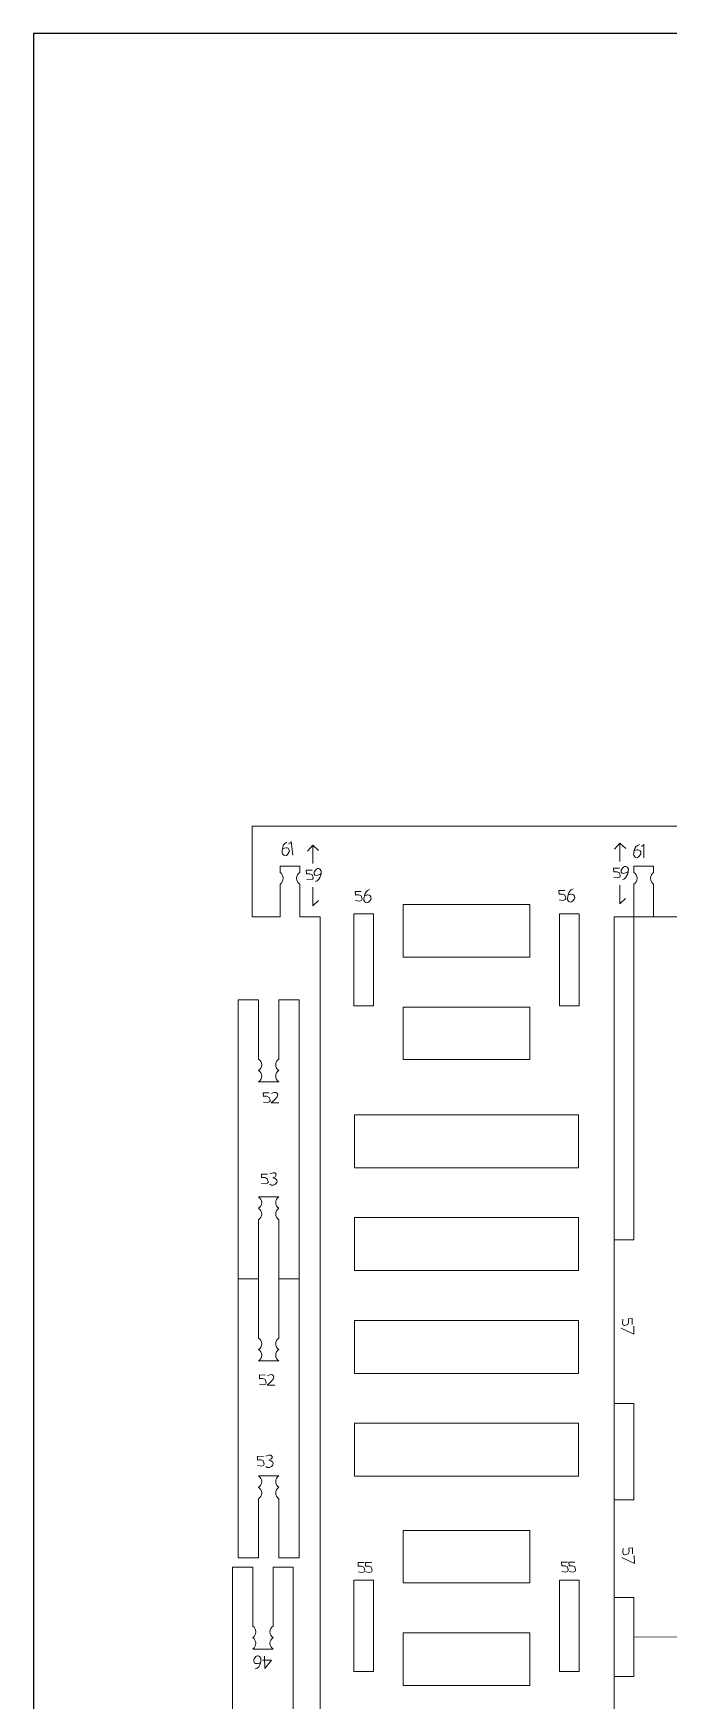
# Model space of a CAD drawing. Header units: centimetres. Extents: x -25 to 25, y -32.5 to 32.5.
# Drawn here: x -25 to -15.32, y 7.08 to 32.5 of the extents above; entities that cross this region are included whole.
import ezdxf

# ---------------------------------------------------------------- set-up
doc = ezdxf.new("R2010")
doc.units = ezdxf.units.CM
doc.header["$MEASUREMENT"] = 0
doc.layers.add('Capa 1', color=7, linetype='Continuous')

msp = doc.modelspace()

# ---------------------------------------------------------------- linework, layer by layer
at = {"layer": 'Capa 1', "color": 254}
msp.add_lwpolyline([(-25, -32.5), (25, -32.5), (25, 32.5), (-25, 32.5), (-25, -32.5)], close=True, dxfattribs=at)
at = {"layer": 'Capa 1', "color": 250, "lineweight": 20}
for points, knots in [([(-15.11713, 19.03172), (-15.11713, 19.03172), (-15.11713, 20.4151), (-15.11713, 20.4151), (-15.11713, 20.4151), (-15.11713, 20.4151), (-21.66557, 20.4151), (-21.66557, 20.4151), (-21.66557, 20.4151), (-21.66557, 20.4151), (-21.66557, 19.03172), (-21.66557, 19.03172), (-21.66557, 19.03172), (-21.66557, 19.03172), (-21.24226, 19.03172), (-21.24226, 19.03172), (-21.24226, 19.03172), (-21.24226, 19.03172), (-21.24215, 19.52854), (-21.24215, 19.52854)], [0, 0, 0, 0, 0.16666667, 0.16666667, 0.16666667, 0.16666667, 0.33333333, 0.33333333, 0.33333333, 0.33333333, 0.5, 0.5, 0.5, 0.5, 0.66666667, 0.66666667, 0.66666667, 0.66666667, 1, 1, 1, 1]), ([(-21.24215, 19.70831), (-21.24215, 19.70831), (-21.24226, 19.80266), (-21.24226, 19.80266), (-21.24226, 19.80266), (-21.24226, 19.80266), (-20.94207, 19.80266), (-20.94207, 19.80266), (-20.94207, 19.80266), (-20.94207, 19.80266), (-20.94207, 19.70829), (-20.94207, 19.70829)], [0, 0, 0, 0, 0.25, 0.25, 0.25, 0.25, 0.5, 0.5, 0.5, 0.5, 1, 1, 1, 1]), ([(-21.24215, 19.52854), (-21.21357, 19.54753), (-21.19463, 19.58068), (-21.19463, 19.61842), (-21.19463, 19.61842), (-21.19463, 19.65615), (-21.21357, 19.68932), (-21.24215, 19.70829)], [0, 0, 0, 0, 0.33333333, 0.33333333, 0.33333333, 0.33333333, 1, 1, 1, 1]), ([(-20.94207, 19.52854), (-20.97065, 19.54753), (-20.98959, 19.58068), (-20.98959, 19.61842), (-20.98959, 19.61842), (-20.98959, 19.65615), (-20.97065, 19.68932), (-20.94207, 19.70829)], [0, 0, 0, 0, 0.33333333, 0.33333333, 0.33333333, 0.33333333, 1, 1, 1, 1]), ([(-15.85137, 19.70831), (-15.85137, 19.70831), (-15.85148, 19.80266), (-15.85148, 19.80266), (-15.85148, 19.80266), (-15.85148, 19.80266), (-15.55129, 19.80266), (-15.55129, 19.80266), (-15.55129, 19.80266), (-15.55129, 19.80266), (-15.55129, 19.70829), (-15.55129, 19.70829)], [0, 0, 0, 0, 0.25, 0.25, 0.25, 0.25, 0.5, 0.5, 0.5, 0.5, 1, 1, 1, 1]), ([(-15.85137, 19.52854), (-15.82279, 19.54753), (-15.80385, 19.58068), (-15.80385, 19.61842), (-15.80385, 19.61842), (-15.80385, 19.65615), (-15.82279, 19.68932), (-15.85137, 19.70829)], [0, 0, 0, 0, 0.33333333, 0.33333333, 0.33333333, 0.33333333, 1, 1, 1, 1]), ([(-15.55129, 19.52854), (-15.57987, 19.54753), (-15.59881, 19.58068), (-15.59881, 19.61842), (-15.59881, 19.61842), (-15.59881, 19.65615), (-15.57987, 19.68932), (-15.55129, 19.70829)], [0, 0, 0, 0, 0.33333333, 0.33333333, 0.33333333, 0.33333333, 1, 1, 1, 1]), ([(-20.94207, 19.52854), (-20.94207, 19.52854), (-20.94208, 19.03172), (-20.94208, 19.03172), (-20.94208, 19.03172), (-20.94208, 19.03172), (-20.63117, 19.03172), (-20.63117, 19.03172), (-20.63117, 19.03172), (-20.63117, 19.03172), (-20.63117, -3.84796), (-20.63117, -3.84796), (-20.63117, -3.84796), (-20.63117, -3.84796), (-20.05663, -3.84796), (-20.05663, -3.84796), (-20.05663, -3.84796), (-20.05663, -3.84796), (-20.05663, -4.35648), (-20.05663, -4.35648), (-20.05663, -4.35648), (-20.05663, -4.35648), (-20.99681, -4.35648), (-20.99681, -4.35648), (-20.99681, -4.35648), (-20.99681, -4.35648), (-20.99681, -5.12744), (-20.99681, -5.12744), (-20.99681, -5.12744), (-20.99681, -5.12744), (-20.61803, -5.12744), (-20.61803, -5.12744), (-20.61803, -5.12744), (-20.61803, -5.12744), (-20.61803, -4.73126), (-20.61803, -4.73126), (-20.61803, -4.73126), (-20.61803, -4.73126), (-20.31785, -4.73126), (-20.31785, -4.73126), (-20.31785, -4.73126), (-20.31785, -4.73126), (-20.31785, -5.12744), (-20.31785, -5.12744), (-20.31785, -5.12744), (-20.31785, -5.12744), (-18.85728, -5.12744), (-18.85728, -5.12744), (-18.85728, -5.12744), (-18.85728, -5.12744), (-18.85728, -5.53904), (-18.85728, -5.53904), (-18.85728, -5.53904), (-18.85728, -5.53904), (-18.55728, -5.53904), (-18.55728, -5.53904), (-18.55728, -5.53904), (-18.55728, -5.53904), (-18.55728, -5.12904), (-18.55728, -5.12904), (-18.55728, -5.12904), (-18.55728, -5.12904), (-18.25728, -5.12904), (-18.25728, -5.12904), (-18.25728, -5.12904), (-18.25728, -5.12904), (-18.25728, -5.53904), (-18.25728, -5.53904), (-18.25728, -5.53904), (-18.25728, -5.53904), (-17.95728, -5.53904), (-17.95728, -5.53904), (-17.95728, -5.53904), (-17.95728, -5.53904), (-17.95728, -5.12744), (-17.95728, -5.12744), (-17.95728, -5.12744), (-17.95728, -5.12744), (-16.49671, -5.12744), (-16.49671, -5.12744), (-16.49671, -5.12744), (-16.49671, -5.12744), (-16.49671, -4.73126), (-16.49671, -4.73126), (-16.49671, -4.73126), (-16.49671, -4.73126), (-16.19653, -4.73126), (-16.19653, -4.73126), (-16.19653, -4.73126), (-16.19653, -4.73126), (-16.19653, -5.12744), (-16.19653, -5.12744), (-16.19653, -5.12744), (-16.19653, -5.12744), (-15.81774, -5.12744), (-15.81774, -5.12744), (-15.81774, -5.12744), (-15.81774, -5.12744), (-15.81774, -4.35648), (-15.81774, -4.35648), (-15.81774, -4.35648), (-15.81774, -4.35648), (-16.74768, -4.35648), (-16.74768, -4.35648), (-16.74768, -4.35648), (-16.74768, -4.35648), (-16.74768, -3.84796), (-16.74768, -3.84796), (-16.74768, -3.84796), (-16.74768, -3.84796), (-16.15153, -3.84796), (-16.15153, -3.84796), (-16.15153, -3.84796), (-16.15153, -3.84796), (-16.15153, 19.03172), (-16.15153, 19.03172), (-16.15153, 19.03172), (-16.15153, 19.03172), (-15.85151, 19.03172), (-15.85151, 19.03172), (-15.85151, 19.03172), (-15.85151, 19.03172), (-15.85137, 19.52854), (-15.85137, 19.52854)], [0, 0, 0, 0, 0.03125, 0.03125, 0.03125, 0.03125, 0.0625, 0.0625, 0.0625, 0.0625, 0.09375, 0.09375, 0.09375, 0.09375, 0.125, 0.125, 0.125, 0.125, 0.15625, 0.15625, 0.15625, 0.15625, 0.1875, 0.1875, 0.1875, 0.1875, 0.21875, 0.21875, 0.21875, 0.21875, 0.25, 0.25, 0.25, 0.25, 0.28125, 0.28125, 0.28125, 0.28125, 0.3125, 0.3125, 0.3125, 0.3125, 0.34375, 0.34375, 0.34375, 0.34375, 0.375, 0.375, 0.375, 0.375, 0.40625, 0.40625, 0.40625, 0.40625, 0.4375, 0.4375, 0.4375, 0.4375, 0.46875, 0.46875, 0.46875, 0.46875, 0.5, 0.5, 0.5, 0.5, 0.53125, 0.53125, 0.53125, 0.53125, 0.5625, 0.5625, 0.5625, 0.5625, 0.59375, 0.59375, 0.59375, 0.59375, 0.625, 0.625, 0.625, 0.625, 0.65625, 0.65625, 0.65625, 0.65625, 0.6875, 0.6875, 0.6875, 0.6875, 0.71875, 0.71875, 0.71875, 0.71875, 0.75, 0.75, 0.75, 0.75, 0.78125, 0.78125, 0.78125, 0.78125, 0.8125, 0.8125, 0.8125, 0.8125, 0.84375, 0.84375, 0.84375, 0.84375, 0.875, 0.875, 0.875, 0.875, 0.90625, 0.90625, 0.90625, 0.90625, 0.9375, 0.9375, 0.9375, 0.9375, 1, 1, 1, 1]), ([(-19.81675, 19.07457), (-19.81675, 19.07457), (-20.11698, 19.07457), (-20.11698, 19.07457), (-20.11698, 19.07457), (-20.11698, 19.07457), (-20.11698, 17.67224), (-20.11698, 17.67224), (-20.11698, 17.67224), (-20.11698, 17.67224), (-19.81675, 17.67224), (-19.81675, 17.67224), (-19.81675, 17.67224), (-19.81675, 17.67224), (-19.81675, 19.07457), (-19.81675, 19.07457)], [0, 0, 0, 0, 0.2, 0.2, 0.2, 0.2, 0.4, 0.4, 0.4, 0.4, 0.6, 0.6, 0.6, 0.6, 1, 1, 1, 1]), ([(-17.43897, 19.2198), (-17.43897, 19.2198), (-19.36533, 19.2198), (-19.36533, 19.2198), (-19.36533, 19.2198), (-19.36533, 19.2198), (-19.36533, 18.41828), (-19.36533, 18.41828), (-19.36533, 18.41828), (-19.36533, 18.41828), (-17.43897, 18.41828), (-17.43897, 18.41828), (-17.43897, 18.41828), (-17.43897, 18.41828), (-17.43897, 19.2198), (-17.43897, 19.2198)], [0, 0, 0, 0, 0.2, 0.2, 0.2, 0.2, 0.4, 0.4, 0.4, 0.4, 0.6, 0.6, 0.6, 0.6, 1, 1, 1, 1]), ([(-16.68734, 19.07457), (-16.68734, 19.07457), (-16.98756, 19.07457), (-16.98756, 19.07457), (-16.98756, 19.07457), (-16.98756, 19.07457), (-16.98756, 17.67224), (-16.98756, 17.67224), (-16.98756, 17.67224), (-16.98756, 17.67224), (-16.68734, 17.67224), (-16.68734, 17.67224), (-16.68734, 17.67224), (-16.68734, 17.67224), (-16.68734, 19.07457), (-16.68734, 19.07457)], [0, 0, 0, 0, 0.2, 0.2, 0.2, 0.2, 0.4, 0.4, 0.4, 0.4, 0.6, 0.6, 0.6, 0.6, 1, 1, 1, 1]), ([(-16.1512, 11.60975), (-16.1512, 11.60975), (-15.85101, 11.60975), (-15.85101, 11.60975), (-15.85101, 11.60975), (-15.85101, 11.60975), (-15.85101, 10.14546), (-15.85101, 10.14546), (-15.85101, 10.14546), (-15.85101, 10.14546), (-16.15153, 10.14546), (-16.15153, 10.14546), (-16.15153, 10.14546), (-16.15153, 10.14546), (-16.15153, 8.65497), (-16.15153, 8.65497), (-16.15153, 8.65497), (-16.15153, 8.65497), (-15.85101, 8.65497), (-15.85101, 8.65497), (-15.85101, 8.65497), (-15.85101, 8.65497), (-15.85101, 7.44931), (-15.85101, 7.44931), (-15.85101, 7.44931), (-15.85101, 7.44931), (-16.15153, 7.44931), (-16.15153, 7.44931), (-16.15153, 7.44931), (-16.15153, 7.44931), (-16.15153, 5.95882), (-16.15153, 5.95882), (-16.15153, 5.95882), (-16.15153, 5.95882), (-15.85101, 5.95882), (-15.85101, 5.95882), (-15.85101, 5.95882), (-15.85101, 5.95882), (-15.85102, 4.49008), (-15.85102, 4.49008), (-15.85102, 4.49008), (-15.85102, 4.49008), (-16.15165, 4.49008), (-16.15165, 4.49008), (-16.15165, 4.49008), (-16.15165, 4.49008), (-16.15165, 1.99487), (-16.15165, 1.99487), (-16.15165, 1.99487), (-16.15165, 1.99487), (-15.85146, 1.99487), (-15.85146, 1.99487), (-15.85146, 1.99487), (-15.85146, 1.99487), (-15.85101, -2.93642), (-15.85101, -2.93642), (-15.85101, -2.93642), (-15.85101, -2.93642), (-11.37155, -2.93642), (-11.37155, -2.93642), (-11.37155, -2.93642), (-11.37155, -2.93642), (-11.37155, 1.99042), (-11.37155, 1.99042), (-11.37155, 1.99042), (-11.37155, 1.99042), (-11.07136, 1.99042), (-11.07136, 1.99042), (-11.07136, 1.99042), (-11.07136, 1.99042), (-11.07092, 4.48563), (-11.07092, 4.48563), (-11.07092, 4.48563), (-11.07092, 4.48563), (-11.37155, 4.48563), (-11.37155, 4.48563), (-11.37155, 4.48563), (-11.37155, 4.48563), (-11.37145, 5.95437), (-11.37145, 5.95437), (-11.37145, 5.95437), (-11.37145, 5.95437), (-11.07093, 5.95437), (-11.07093, 5.95437), (-11.07093, 5.95437), (-11.07093, 5.95437), (-11.07094, 7.44486), (-11.07094, 7.44486), (-11.07094, 7.44486), (-11.07094, 7.44486), (-11.37145, 7.44486), (-11.37145, 7.44486), (-11.37145, 7.44486), (-11.37145, 7.44486), (-11.37144, 8.65052), (-11.37144, 8.65052), (-11.37144, 8.65052), (-11.37144, 8.65052), (-11.07092, 8.65052), (-11.07092, 8.65052), (-11.07092, 8.65052), (-11.07092, 8.65052), (-11.07092, 10.14101), (-11.07092, 10.14101), (-11.07092, 10.14101), (-11.07092, 10.14101), (-11.37144, 10.14101), (-11.37144, 10.14101), (-11.37144, 10.14101), (-11.37144, 10.14101), (-11.37155, 11.60975), (-11.37155, 11.60975), (-11.37155, 11.60975), (-11.37155, 11.60975), (-11.07136, 11.60975), (-11.07136, 11.60975), (-11.07136, 11.60975), (-11.07136, 11.60975), (-11.07136, 14.10496), (-11.07136, 14.10496), (-11.07136, 14.10496), (-11.07136, 14.10496), (-11.37155, 14.10496), (-11.37155, 14.10496), (-11.37155, 14.10496), (-11.37155, 14.10496), (-11.37155, 19.03173), (-11.37155, 19.03173), (-11.37155, 19.03173), (-11.37155, 19.03173), (-15.85101, 19.03173), (-15.85101, 19.03173), (-15.85101, 19.03173), (-15.85101, 19.03173), (-15.85101, 14.10496), (-15.85101, 14.10496), (-15.85101, 14.10496), (-15.85101, 14.10496), (-16.1512, 14.10496), (-16.1512, 14.10496)], [0, 0, 0, 0, 0.02777778, 0.02777778, 0.02777778, 0.02777778, 0.05555556, 0.05555556, 0.05555556, 0.05555556, 0.08333333, 0.08333333, 0.08333333, 0.08333333, 0.11111111, 0.11111111, 0.11111111, 0.11111111, 0.13888889, 0.13888889, 0.13888889, 0.13888889, 0.16666667, 0.16666667, 0.16666667, 0.16666667, 0.19444444, 0.19444444, 0.19444444, 0.19444444, 0.22222222, 0.22222222, 0.22222222, 0.22222222, 0.25, 0.25, 0.25, 0.25, 0.27777778, 0.27777778, 0.27777778, 0.27777778, 0.30555556, 0.30555556, 0.30555556, 0.30555556, 0.33333333, 0.33333333, 0.33333333, 0.33333333, 0.36111111, 0.36111111, 0.36111111, 0.36111111, 0.38888889, 0.38888889, 0.38888889, 0.38888889, 0.41666667, 0.41666667, 0.41666667, 0.41666667, 0.44444444, 0.44444444, 0.44444444, 0.44444444, 0.47222222, 0.47222222, 0.47222222, 0.47222222, 0.5, 0.5, 0.5, 0.5, 0.52777778, 0.52777778, 0.52777778, 0.52777778, 0.55555556, 0.55555556, 0.55555556, 0.55555556, 0.58333333, 0.58333333, 0.58333333, 0.58333333, 0.61111111, 0.61111111, 0.61111111, 0.61111111, 0.63888889, 0.63888889, 0.63888889, 0.63888889, 0.66666667, 0.66666667, 0.66666667, 0.66666667, 0.69444444, 0.69444444, 0.69444444, 0.69444444, 0.72222222, 0.72222222, 0.72222222, 0.72222222, 0.75, 0.75, 0.75, 0.75, 0.77777778, 0.77777778, 0.77777778, 0.77777778, 0.80555556, 0.80555556, 0.80555556, 0.80555556, 0.83333333, 0.83333333, 0.83333333, 0.83333333, 0.86111111, 0.86111111, 0.86111111, 0.86111111, 0.88888889, 0.88888889, 0.88888889, 0.88888889, 0.91666667, 0.91666667, 0.91666667, 0.91666667, 0.94444444, 0.94444444, 0.94444444, 0.94444444, 1, 1, 1, 1]), ([(-21.87817, 13.51089), (-21.87817, 13.51089), (-21.87817, 17.76431), (-21.87817, 17.76431), (-21.87817, 17.76431), (-21.87817, 17.76431), (-21.56923, 17.76431), (-21.56923, 17.76431)], [0, 0, 0, 0, 0.33333333, 0.33333333, 0.33333333, 0.33333333, 1, 1, 1, 1]), ([(-21.26022, 17.76431), (-21.26022, 17.76431), (-20.95117, 17.76431), (-20.95117, 17.76431), (-20.95117, 17.76431), (-20.95117, 17.76431), (-20.95117, 13.51089), (-20.95117, 13.51089)], [0, 0, 0, 0, 0.33333333, 0.33333333, 0.33333333, 0.33333333, 1, 1, 1, 1]), ([(-19.36533, 16.85357), (-19.36533, 16.85357), (-17.43897, 16.85357), (-17.43897, 16.85357), (-17.43897, 16.85357), (-17.43897, 16.85357), (-17.43897, 17.65509), (-17.43897, 17.65509), (-17.43897, 17.65509), (-17.43897, 17.65509), (-19.36533, 17.65509), (-19.36533, 17.65509), (-19.36533, 17.65509), (-19.36533, 17.65509), (-19.36533, 16.85357), (-19.36533, 16.85357)], [0, 0, 0, 0, 0.2, 0.2, 0.2, 0.2, 0.4, 0.4, 0.4, 0.4, 0.6, 0.6, 0.6, 0.6, 1, 1, 1, 1]), ([(-21.56923, 16.86154), (-21.5407, 16.84323), (-21.52179, 16.81122), (-21.52179, 16.7748), (-21.52179, 16.7748), (-21.52179, 16.73838), (-21.5407, 16.70636), (-21.56923, 16.68805)], [0, 0, 0, 0, 0.33333333, 0.33333333, 0.33333333, 0.33333333, 1, 1, 1, 1]), ([(-21.26022, 16.86138), (-21.28875, 16.84307), (-21.30766, 16.81105), (-21.30766, 16.77463), (-21.30766, 16.77463), (-21.30766, 16.73821), (-21.28875, 16.7062), (-21.26022, 16.68789)], [0, 0, 0, 0, 0.33333333, 0.33333333, 0.33333333, 0.33333333, 1, 1, 1, 1]), ([(-21.56923, 16.68805), (-21.5407, 16.66974), (-21.52179, 16.63772), (-21.52179, 16.6013), (-21.52179, 16.6013), (-21.52179, 16.56488), (-21.5407, 16.53287), (-21.56923, 16.51456)], [0, 0, 0, 0, 0.33333333, 0.33333333, 0.33333333, 0.33333333, 1, 1, 1, 1]), ([(-21.26022, 16.68789), (-21.28875, 16.66957), (-21.30766, 16.63756), (-21.30766, 16.60114), (-21.30766, 16.60114), (-21.30766, 16.56472), (-21.28875, 16.53271), (-21.26022, 16.51439)], [0, 0, 0, 0, 0.33333333, 0.33333333, 0.33333333, 0.33333333, 1, 1, 1, 1]), ([(-16.69461, 15.20702), (-16.69461, 15.20702), (-16.69461, 16.01458), (-16.69461, 16.01458), (-16.69461, 16.01458), (-16.69461, 16.01458), (-20.10969, 16.01458), (-20.10969, 16.01458), (-20.10969, 16.01458), (-20.10969, 16.01458), (-20.10969, 15.20702), (-20.10969, 15.20702), (-20.10969, 15.20702), (-20.10969, 15.20702), (-16.69461, 15.20702), (-16.69461, 15.20702)], [0, 0, 0, 0, 0.2, 0.2, 0.2, 0.2, 0.4, 0.4, 0.4, 0.4, 0.6, 0.6, 0.6, 0.6, 1, 1, 1, 1]), ([(-21.56923, 14.58715), (-21.5407, 14.60546), (-21.52179, 14.63748), (-21.52179, 14.6739), (-21.52179, 14.6739), (-21.52179, 14.71032), (-21.5407, 14.74233), (-21.56923, 14.76064)], [0, 0, 0, 0, 0.33333333, 0.33333333, 0.33333333, 0.33333333, 1, 1, 1, 1]), ([(-21.26022, 14.58731), (-21.28875, 14.60563), (-21.30766, 14.63764), (-21.30766, 14.67406), (-21.30766, 14.67406), (-21.30766, 14.71048), (-21.28875, 14.74249), (-21.26022, 14.76081)], [0, 0, 0, 0, 0.33333333, 0.33333333, 0.33333333, 0.33333333, 1, 1, 1, 1]), ([(-21.56923, 14.41366), (-21.5407, 14.43197), (-21.52179, 14.46398), (-21.52179, 14.5004), (-21.52179, 14.5004), (-21.52179, 14.53682), (-21.5407, 14.56884), (-21.56923, 14.58715)], [0, 0, 0, 0, 0.33333333, 0.33333333, 0.33333333, 0.33333333, 1, 1, 1, 1]), ([(-21.26022, 14.41382), (-21.28875, 14.43213), (-21.30766, 14.46415), (-21.30766, 14.50057), (-21.30766, 14.50057), (-21.30766, 14.53699), (-21.28875, 14.569), (-21.26022, 14.58731)], [0, 0, 0, 0, 0.33333333, 0.33333333, 0.33333333, 0.33333333, 1, 1, 1, 1]), ([(-16.69461, 13.63868), (-16.69461, 13.63868), (-16.69461, 14.44621), (-16.69461, 14.44621), (-16.69461, 14.44621), (-16.69461, 14.44621), (-20.10969, 14.44621), (-20.10969, 14.44621), (-20.10969, 14.44621), (-20.10969, 14.44621), (-20.10969, 13.63868), (-20.10969, 13.63868), (-20.10969, 13.63868), (-20.10969, 13.63868), (-16.69461, 13.63868), (-16.69461, 13.63868)], [0, 0, 0, 0, 0.2, 0.2, 0.2, 0.2, 0.4, 0.4, 0.4, 0.4, 0.6, 0.6, 0.6, 0.6, 1, 1, 1, 1]), ([(-21.56923, 9.25748), (-21.56923, 9.25748), (-21.87817, 9.25748), (-21.87817, 9.25748), (-21.87817, 9.25748), (-21.87817, 9.25748), (-21.87817, 13.51089), (-21.87817, 13.51089), (-21.87817, 13.51089), (-21.87817, 13.51089), (-21.56923, 13.51089), (-21.56923, 13.51089)], [0, 0, 0, 0, 0.25, 0.25, 0.25, 0.25, 0.5, 0.5, 0.5, 0.5, 1, 1, 1, 1]), ([(-21.26022, 13.51089), (-21.26022, 13.51089), (-20.95117, 13.51089), (-20.95117, 13.51089), (-20.95117, 13.51089), (-20.95117, 13.51089), (-20.95117, 9.25748), (-20.95117, 9.25748), (-20.95117, 9.25748), (-20.95117, 9.25748), (-21.26022, 9.25748), (-21.26022, 9.25748)], [0, 0, 0, 0, 0.25, 0.25, 0.25, 0.25, 0.5, 0.5, 0.5, 0.5, 1, 1, 1, 1]), ([(-16.69461, 12.0703), (-16.69461, 12.0703), (-16.69461, 12.87786), (-16.69461, 12.87786), (-16.69461, 12.87786), (-16.69461, 12.87786), (-20.10969, 12.87786), (-20.10969, 12.87786), (-20.10969, 12.87786), (-20.10969, 12.87786), (-20.10969, 12.0703), (-20.10969, 12.0703), (-20.10969, 12.0703), (-20.10969, 12.0703), (-16.69461, 12.0703), (-16.69461, 12.0703)], [0, 0, 0, 0, 0.2, 0.2, 0.2, 0.2, 0.4, 0.4, 0.4, 0.4, 0.6, 0.6, 0.6, 0.6, 1, 1, 1, 1]), ([(-21.56923, 12.60813), (-21.5407, 12.58981), (-21.52179, 12.5578), (-21.52179, 12.52138), (-21.52179, 12.52138), (-21.52179, 12.48496), (-21.5407, 12.45295), (-21.56923, 12.43464)], [0, 0, 0, 0, 0.33333333, 0.33333333, 0.33333333, 0.33333333, 1, 1, 1, 1]), ([(-21.26022, 12.60796), (-21.28875, 12.58965), (-21.30766, 12.55764), (-21.30766, 12.52122), (-21.30766, 12.52122), (-21.30766, 12.4848), (-21.28875, 12.45278), (-21.26022, 12.43447)], [0, 0, 0, 0, 0.33333333, 0.33333333, 0.33333333, 0.33333333, 1, 1, 1, 1]), ([(-21.56923, 12.43464), (-21.5407, 12.41632), (-21.52179, 12.38431), (-21.52179, 12.34789), (-21.52179, 12.34789), (-21.52179, 12.31147), (-21.5407, 12.27946), (-21.56923, 12.26114)], [0, 0, 0, 0, 0.33333333, 0.33333333, 0.33333333, 0.33333333, 1, 1, 1, 1]), ([(-21.26022, 12.43447), (-21.28875, 12.41616), (-21.30766, 12.38414), (-21.30766, 12.34772), (-21.30766, 12.34772), (-21.30766, 12.3113), (-21.28875, 12.27929), (-21.26022, 12.26098)], [0, 0, 0, 0, 0.33333333, 0.33333333, 0.33333333, 0.33333333, 1, 1, 1, 1]), ([(-16.69461, 10.50196), (-16.69461, 10.50196), (-16.69461, 11.30949), (-16.69461, 11.30949), (-16.69461, 11.30949), (-16.69461, 11.30949), (-20.10969, 11.30949), (-20.10969, 11.30949), (-20.10969, 11.30949), (-20.10969, 11.30949), (-20.10969, 10.50196), (-20.10969, 10.50196), (-20.10969, 10.50196), (-20.10969, 10.50196), (-16.69461, 10.50196), (-16.69461, 10.50196)], [0, 0, 0, 0, 0.2, 0.2, 0.2, 0.2, 0.4, 0.4, 0.4, 0.4, 0.6, 0.6, 0.6, 0.6, 1, 1, 1, 1]), ([(-21.56923, 10.33373), (-21.5407, 10.35205), (-21.52179, 10.38406), (-21.52179, 10.42048), (-21.52179, 10.42048), (-21.52179, 10.4569), (-21.5407, 10.48891), (-21.56923, 10.50723)], [0, 0, 0, 0, 0.33333333, 0.33333333, 0.33333333, 0.33333333, 1, 1, 1, 1]), ([(-21.26022, 10.3339), (-21.28875, 10.35221), (-21.30766, 10.38422), (-21.30766, 10.42065), (-21.30766, 10.42065), (-21.30766, 10.45707), (-21.28875, 10.48908), (-21.26022, 10.50739)], [0, 0, 0, 0, 0.33333333, 0.33333333, 0.33333333, 0.33333333, 1, 1, 1, 1]), ([(-21.56923, 10.16024), (-21.5407, 10.17855), (-21.52179, 10.21057), (-21.52179, 10.24699), (-21.52179, 10.24699), (-21.52179, 10.28341), (-21.5407, 10.31542), (-21.56923, 10.33373)], [0, 0, 0, 0, 0.33333333, 0.33333333, 0.33333333, 0.33333333, 1, 1, 1, 1]), ([(-21.26022, 10.16041), (-21.28875, 10.17872), (-21.30766, 10.21073), (-21.30766, 10.24715), (-21.30766, 10.24715), (-21.30766, 10.28357), (-21.28875, 10.31559), (-21.26022, 10.3339)], [0, 0, 0, 0, 0.33333333, 0.33333333, 0.33333333, 0.33333333, 1, 1, 1, 1]), ([(-17.43897, 9.67815), (-17.43897, 9.67815), (-19.36533, 9.67815), (-19.36533, 9.67815), (-19.36533, 9.67815), (-19.36533, 9.67815), (-19.36533, 8.87659), (-19.36533, 8.87659), (-19.36533, 8.87659), (-19.36533, 8.87659), (-17.43897, 8.87659), (-17.43897, 8.87659), (-17.43897, 8.87659), (-17.43897, 8.87659), (-17.43897, 9.67815), (-17.43897, 9.67815)], [0, 0, 0, 0, 0.2, 0.2, 0.2, 0.2, 0.4, 0.4, 0.4, 0.4, 0.6, 0.6, 0.6, 0.6, 1, 1, 1, 1]), ([(-21.96741, 4.8652), (-21.96741, 4.8652), (-21.96741, 9.11862), (-21.96741, 9.11862), (-21.96741, 9.11862), (-21.96741, 9.11862), (-21.65847, 9.11862), (-21.65847, 9.11862)], [0, 0, 0, 0, 0.33333333, 0.33333333, 0.33333333, 0.33333333, 1, 1, 1, 1]), ([(-21.34946, 9.11862), (-21.34946, 9.11862), (-21.04041, 9.11862), (-21.04041, 9.11862), (-21.04041, 9.11862), (-21.04041, 9.11862), (-21.04041, 4.8652), (-21.04041, 4.8652)], [0, 0, 0, 0, 0.33333333, 0.33333333, 0.33333333, 0.33333333, 1, 1, 1, 1]), ([(-20.11698, 8.91991), (-20.11698, 8.91991), (-20.11698, 7.52761), (-20.11698, 7.52761), (-20.11698, 7.52761), (-20.11698, 7.52761), (-19.81675, 7.52761), (-19.81675, 7.52761), (-19.81675, 7.52761), (-19.81675, 7.52761), (-19.81675, 8.91991), (-19.81675, 8.91991), (-19.81675, 8.91991), (-19.81675, 8.91991), (-20.11698, 8.91991), (-20.11698, 8.91991)], [0, 0, 0, 0, 0.2, 0.2, 0.2, 0.2, 0.4, 0.4, 0.4, 0.4, 0.6, 0.6, 0.6, 0.6, 1, 1, 1, 1]), ([(-16.68734, 8.91991), (-16.68734, 8.91991), (-16.98756, 8.91991), (-16.98756, 8.91991), (-16.98756, 8.91991), (-16.98756, 8.91991), (-16.98756, 7.52761), (-16.98756, 7.52761), (-16.98756, 7.52761), (-16.98756, 7.52761), (-16.68734, 7.52761), (-16.68734, 7.52761), (-16.68734, 7.52761), (-16.68734, 7.52761), (-16.68734, 8.91991), (-16.68734, 8.91991)], [0, 0, 0, 0, 0.2, 0.2, 0.2, 0.2, 0.4, 0.4, 0.4, 0.4, 0.6, 0.6, 0.6, 0.6, 1, 1, 1, 1]), ([(-21.65847, 8.21585), (-21.62994, 8.19754), (-21.61103, 8.16553), (-21.61103, 8.12911), (-21.61103, 8.12911), (-21.61103, 8.09269), (-21.62994, 8.06067), (-21.65847, 8.04236)], [0, 0, 0, 0, 0.33333333, 0.33333333, 0.33333333, 0.33333333, 1, 1, 1, 1]), ([(-21.34946, 8.21569), (-21.37799, 8.19738), (-21.3969, 8.16536), (-21.3969, 8.12894), (-21.3969, 8.12894), (-21.3969, 8.09252), (-21.37799, 8.06051), (-21.34946, 8.0422)], [0, 0, 0, 0, 0.33333333, 0.33333333, 0.33333333, 0.33333333, 1, 1, 1, 1]), ([(-21.65847, 8.04236), (-21.62994, 8.02405), (-21.61103, 7.99203), (-21.61103, 7.95561), (-21.61103, 7.95561), (-21.61103, 7.91919), (-21.62994, 7.88718), (-21.65847, 7.86887)], [0, 0, 0, 0, 0.33333333, 0.33333333, 0.33333333, 0.33333333, 1, 1, 1, 1]), ([(-21.34946, 8.0422), (-21.37799, 8.02388), (-21.3969, 7.99187), (-21.3969, 7.95545), (-21.3969, 7.95545), (-21.3969, 7.91903), (-21.37799, 7.88702), (-21.34946, 7.8687)], [0, 0, 0, 0, 0.33333333, 0.33333333, 0.33333333, 0.33333333, 1, 1, 1, 1]), ([(-19.36533, 7.31188), (-19.36533, 7.31188), (-17.43897, 7.31188), (-17.43897, 7.31188), (-17.43897, 7.31188), (-17.43897, 7.31188), (-17.43897, 8.11344), (-17.43897, 8.11344), (-17.43897, 8.11344), (-17.43897, 8.11344), (-19.36533, 8.11344), (-19.36533, 8.11344), (-19.36533, 8.11344), (-19.36533, 8.11344), (-19.36533, 7.31188), (-19.36533, 7.31188)], [0, 0, 0, 0, 0.2, 0.2, 0.2, 0.2, 0.4, 0.4, 0.4, 0.4, 0.6, 0.6, 0.6, 0.6, 1, 1, 1, 1])]:
    msp.add_open_spline(points, degree=3, knots=knots, dxfattribs=at)
at = {"layer": 'Capa 1', "color": 240, "lineweight": 20}
for points, knots in [([(-21.2048, 20.0681), (-21.2048, 20.0681), (-21.10669, 20.12103), (-21.10078, 20.03243), (-21.10078, 20.03243), (-21.10078, 20.03243), (-21.14069, 19.90483), (-21.20722, 19.99305), (-21.20722, 19.99305), (-21.20722, 19.99305), (-21.22984, 20.13644), (-21.13904, 20.16752)], [0, 0, 0, 0, 0.25, 0.25, 0.25, 0.25, 0.5, 0.5, 0.5, 0.5, 1, 1, 1, 1]), ([(-20.7429, 19.84248), (-20.7429, 19.84248), (-20.7429, 20.12471), (-20.7429, 20.12471), (-20.7429, 20.12471), (-20.7429, 20.12471), (-20.65471, 20.04313), (-20.65471, 20.04313)], [0, 0, 0, 0, 0.33333333, 0.33333333, 0.33333333, 0.33333333, 1, 1, 1, 1]), ([(-16.06513, 19.87307), (-16.06513, 19.87307), (-16.06513, 20.1553), (-16.06513, 20.1553), (-16.06513, 20.1553), (-16.06513, 20.1553), (-15.97694, 20.07372), (-15.97694, 20.07372)], [0, 0, 0, 0, 0.33333333, 0.33333333, 0.33333333, 0.33333333, 1, 1, 1, 1]), ([(-15.84432, 20.04245), (-15.84432, 20.04245), (-15.74067, 20.08349), (-15.7452, 19.99481), (-15.7452, 19.99481), (-15.7452, 19.99481), (-15.79981, 19.87278), (-15.85552, 19.96821), (-15.85552, 19.96821), (-15.85552, 19.96821), (-15.86115, 20.11325), (-15.76734, 20.13346)], [0, 0, 0, 0, 0.25, 0.25, 0.25, 0.25, 0.5, 0.5, 0.5, 0.5, 1, 1, 1, 1]), ([(-20.61769, 19.68748), (-20.61769, 19.68748), (-20.73098, 19.62032), (-20.72461, 19.70893), (-20.72461, 19.70893), (-20.72461, 19.70893), (-20.66744, 19.82978), (-20.61376, 19.73317), (-20.61376, 19.73317), (-20.61376, 19.73317), (-20.6112, 19.58806), (-20.70544, 19.56984)], [0, 0, 0, 0, 0.25, 0.25, 0.25, 0.25, 0.5, 0.5, 0.5, 0.5, 1, 1, 1, 1]), ([(-15.93992, 19.71807), (-15.93992, 19.71807), (-16.05321, 19.65091), (-16.04684, 19.73952), (-16.04684, 19.73952), (-16.04684, 19.73952), (-15.98967, 19.86037), (-15.93599, 19.76376), (-15.93599, 19.76376), (-15.93599, 19.76376), (-15.93343, 19.61865), (-16.02767, 19.60043)], [0, 0, 0, 0, 0.25, 0.25, 0.25, 0.25, 0.5, 0.5, 0.5, 0.5, 1, 1, 1, 1]), ([(-20.75096, 19.74303), (-20.75096, 19.74303), (-20.84242, 19.74167), (-20.84242, 19.74167), (-20.84242, 19.74167), (-20.84242, 19.74167), (-20.83795, 19.68537), (-20.83795, 19.68537)], [0, 0, 0, 0, 0.33333333, 0.33333333, 0.33333333, 0.33333333, 1, 1, 1, 1]), ([(-20.83795, 19.68537), (-20.83795, 19.68537), (-20.73339, 19.71162), (-20.73787, 19.63027), (-20.73787, 19.63027), (-20.73787, 19.63027), (-20.7256, 19.57483), (-20.83617, 19.59974)], [0, 0, 0, 0, 0.33333333, 0.33333333, 0.33333333, 0.33333333, 1, 1, 1, 1]), ([(-16.07319, 19.77362), (-16.07319, 19.77362), (-16.16465, 19.77226), (-16.16465, 19.77226), (-16.16465, 19.77226), (-16.16465, 19.77226), (-16.16018, 19.71596), (-16.16018, 19.71596)], [0, 0, 0, 0, 0.33333333, 0.33333333, 0.33333333, 0.33333333, 1, 1, 1, 1]), ([(-16.16018, 19.71596), (-16.16018, 19.71596), (-16.05562, 19.74221), (-16.0601, 19.66086), (-16.0601, 19.66086), (-16.0601, 19.66086), (-16.04783, 19.60542), (-16.1584, 19.63033)], [0, 0, 0, 0, 0.33333333, 0.33333333, 0.33333333, 0.33333333, 1, 1, 1, 1]), ([(-20.7451, 19.4831), (-20.7451, 19.4831), (-20.7451, 19.20087), (-20.7451, 19.20087), (-20.7451, 19.20087), (-20.7451, 19.20087), (-20.65691, 19.28245), (-20.65691, 19.28245)], [0, 0, 0, 0, 0.33333333, 0.33333333, 0.33333333, 0.33333333, 1, 1, 1, 1]), ([(-20.00418, 19.41934), (-20.00418, 19.41934), (-20.09565, 19.41972), (-20.09565, 19.41972), (-20.09565, 19.41972), (-20.09565, 19.41972), (-20.09226, 19.36334), (-20.09226, 19.36334)], [0, 0, 0, 0, 0.33333333, 0.33333333, 0.33333333, 0.33333333, 1, 1, 1, 1]), ([(-20.09226, 19.36334), (-20.09226, 19.36334), (-19.98721, 19.3876), (-19.99324, 19.30636), (-19.99324, 19.30636), (-19.99324, 19.30636), (-19.98203, 19.25069), (-20.0921, 19.27769)], [0, 0, 0, 0, 0.33333333, 0.33333333, 0.33333333, 0.33333333, 1, 1, 1, 1]), ([(-19.95441, 19.35534), (-19.95441, 19.35534), (-19.85065, 19.39608), (-19.85543, 19.30741), (-19.85543, 19.30741), (-19.85543, 19.30741), (-19.9104, 19.18554), (-19.96583, 19.28113), (-19.96583, 19.28113), (-19.96583, 19.28113), (-19.97104, 19.42619), (-19.87717, 19.44612)], [0, 0, 0, 0, 0.25, 0.25, 0.25, 0.25, 0.5, 0.5, 0.5, 0.5, 1, 1, 1, 1]), ([(-16.90196, 19.43056), (-16.90196, 19.43056), (-16.99343, 19.43094), (-16.99343, 19.43094), (-16.99343, 19.43094), (-16.99343, 19.43094), (-16.99004, 19.37456), (-16.99004, 19.37456)], [0, 0, 0, 0, 0.33333333, 0.33333333, 0.33333333, 0.33333333, 1, 1, 1, 1]), ([(-16.99004, 19.37456), (-16.99004, 19.37456), (-16.88499, 19.39882), (-16.89102, 19.31758), (-16.89102, 19.31758), (-16.89102, 19.31758), (-16.87981, 19.26191), (-16.98988, 19.28891)], [0, 0, 0, 0, 0.33333333, 0.33333333, 0.33333333, 0.33333333, 1, 1, 1, 1]), ([(-16.85219, 19.36656), (-16.85219, 19.36656), (-16.74843, 19.4073), (-16.75321, 19.31863), (-16.75321, 19.31863), (-16.75321, 19.31863), (-16.80818, 19.19676), (-16.86361, 19.29235), (-16.86361, 19.29235), (-16.86361, 19.29235), (-16.86882, 19.43741), (-16.77495, 19.45734)], [0, 0, 0, 0, 0.25, 0.25, 0.25, 0.25, 0.5, 0.5, 0.5, 0.5, 1, 1, 1, 1]), ([(-16.06733, 19.51369), (-16.06733, 19.51369), (-16.06733, 19.23146), (-16.06733, 19.23146), (-16.06733, 19.23146), (-16.06733, 19.23146), (-15.97914, 19.31304), (-15.97914, 19.31304)], [0, 0, 0, 0, 0.33333333, 0.33333333, 0.33333333, 0.33333333, 1, 1, 1, 1]), ([(-21.40601, 16.34874), (-21.40601, 16.34874), (-21.49748, 16.34929), (-21.49748, 16.34929), (-21.49748, 16.34929), (-21.49748, 16.34929), (-21.49419, 16.29291), (-21.49419, 16.29291)], [0, 0, 0, 0, 0.33333333, 0.33333333, 0.33333333, 0.33333333, 1, 1, 1, 1]), ([(-21.49419, 16.29291), (-21.49419, 16.29291), (-21.3891, 16.31697), (-21.39528, 16.23574), (-21.39528, 16.23574), (-21.39528, 16.23574), (-21.38417, 16.18005), (-21.49419, 16.20726)], [0, 0, 0, 0, 0.33333333, 0.33333333, 0.33333333, 0.33333333, 1, 1, 1, 1]), ([(-21.37235, 16.33777), (-21.37235, 16.33777), (-21.31052, 16.37858), (-21.28336, 16.33777), (-21.28336, 16.33777), (-21.28336, 16.33777), (-21.25244, 16.30687), (-21.32043, 16.24753)], [0, 0, 0, 0, 0.33333333, 0.33333333, 0.33333333, 0.33333333, 1, 1, 1, 1]), ([(-21.32043, 16.24753), (-21.32043, 16.24753), (-21.37851, 16.19315), (-21.37851, 16.19315), (-21.37851, 16.19315), (-21.37851, 16.19315), (-21.26319, 16.19315), (-21.26319, 16.19315)], [0, 0, 0, 0, 0.33333333, 0.33333333, 0.33333333, 0.33333333, 1, 1, 1, 1]), ([(-21.43489, 15.10874), (-21.43489, 15.10874), (-21.52636, 15.10929), (-21.52636, 15.10929), (-21.52636, 15.10929), (-21.52636, 15.10929), (-21.52307, 15.05291), (-21.52307, 15.05291)], [0, 0, 0, 0, 0.33333333, 0.33333333, 0.33333333, 0.33333333, 1, 1, 1, 1]), ([(-21.52307, 15.05291), (-21.52307, 15.05291), (-21.41798, 15.07697), (-21.42416, 14.99574), (-21.42416, 14.99574), (-21.42416, 14.99574), (-21.41305, 14.94005), (-21.52307, 14.96726)], [0, 0, 0, 0, 0.33333333, 0.33333333, 0.33333333, 0.33333333, 1, 1, 1, 1]), ([(-21.3982, 14.95637), (-21.3982, 14.95637), (-21.39097, 14.93789), (-21.35492, 14.93909), (-21.35492, 14.93909), (-21.33621, 14.93971), (-21.32281, 14.9464), (-21.31309, 14.95405), (-21.31309, 14.95405), (-21.28939, 14.97275), (-21.28817, 15.00179), (-21.28817, 15.00179), (-21.28817, 15.00179), (-21.28939, 15.0435), (-21.35061, 15.05154), (-21.35061, 15.05154), (-21.35061, 15.05154), (-21.29065, 15.07383), (-21.30302, 15.10596), (-21.30302, 15.10596), (-21.30302, 15.10596), (-21.31166, 15.15539), (-21.3982, 15.1134), (-21.3982, 15.1134)], [0, 0, 0, 0, 0.14285714, 0.14285714, 0.14285714, 0.14285714, 0.28571429, 0.28571429, 0.28571429, 0.28571429, 0.42857143, 0.42857143, 0.42857143, 0.42857143, 0.57142857, 0.57142857, 0.57142857, 0.57142857, 0.71428571, 0.71428571, 0.71428571, 0.71428571, 1, 1, 1, 1]), ([(-15.93558, 12.90033), (-15.93558, 12.90033), (-15.90784, 12.79616), (-15.98923, 12.79948), (-15.98923, 12.79948), (-15.98923, 12.79948), (-16.0445, 12.78641), (-16.02118, 12.89732)], [0, 0, 0, 0, 0.33333333, 0.33333333, 0.33333333, 0.33333333, 1, 1, 1, 1]), ([(-15.85535, 12.7932), (-15.85535, 12.7932), (-15.85095, 12.66802), (-15.85095, 12.66802), (-15.85095, 12.66802), (-15.85095, 12.66802), (-16.04383, 12.75851), (-16.04383, 12.75851)], [0, 0, 0, 0, 0.33333333, 0.33333333, 0.33333333, 0.33333333, 1, 1, 1, 1]), ([(-15.87668, 12.81417), (-15.87668, 12.81417), (-15.87935, 12.90561), (-15.87935, 12.90561), (-15.87935, 12.90561), (-15.87935, 12.90561), (-15.93558, 12.90033), (-15.93558, 12.90033)], [0, 0, 0, 0, 0.33333333, 0.33333333, 0.33333333, 0.33333333, 1, 1, 1, 1]), ([(-21.46633, 12.04576), (-21.46633, 12.04576), (-21.5578, 12.04631), (-21.5578, 12.04631), (-21.5578, 12.04631), (-21.5578, 12.04631), (-21.55451, 11.98993), (-21.55451, 11.98993)], [0, 0, 0, 0, 0.33333333, 0.33333333, 0.33333333, 0.33333333, 1, 1, 1, 1]), ([(-21.55451, 11.98993), (-21.55451, 11.98993), (-21.44942, 12.01399), (-21.4556, 11.93276), (-21.4556, 11.93276), (-21.4556, 11.93276), (-21.44449, 11.87707), (-21.55451, 11.90428)], [0, 0, 0, 0, 0.33333333, 0.33333333, 0.33333333, 0.33333333, 1, 1, 1, 1]), ([(-21.43267, 12.03479), (-21.43267, 12.03479), (-21.37084, 12.0756), (-21.34368, 12.03479), (-21.34368, 12.03479), (-21.34368, 12.03479), (-21.31276, 12.00389), (-21.38075, 11.94455)], [0, 0, 0, 0, 0.33333333, 0.33333333, 0.33333333, 0.33333333, 1, 1, 1, 1]), ([(-21.38075, 11.94455), (-21.38075, 11.94455), (-21.43883, 11.89017), (-21.43883, 11.89017), (-21.43883, 11.89017), (-21.43883, 11.89017), (-21.32351, 11.89017), (-21.32351, 11.89017)], [0, 0, 0, 0, 0.33333333, 0.33333333, 0.33333333, 0.33333333, 1, 1, 1, 1]), ([(-21.49521, 10.80576), (-21.49521, 10.80576), (-21.58668, 10.80631), (-21.58668, 10.80631), (-21.58668, 10.80631), (-21.58668, 10.80631), (-21.58339, 10.74993), (-21.58339, 10.74993)], [0, 0, 0, 0, 0.33333333, 0.33333333, 0.33333333, 0.33333333, 1, 1, 1, 1]), ([(-21.58339, 10.74993), (-21.58339, 10.74993), (-21.4783, 10.77399), (-21.48448, 10.69276), (-21.48448, 10.69276), (-21.48448, 10.69276), (-21.47337, 10.63707), (-21.58339, 10.66428)], [0, 0, 0, 0, 0.33333333, 0.33333333, 0.33333333, 0.33333333, 1, 1, 1, 1]), ([(-21.45852, 10.65339), (-21.45852, 10.65339), (-21.45129, 10.63491), (-21.41524, 10.63611), (-21.41524, 10.63611), (-21.39653, 10.63673), (-21.38313, 10.64342), (-21.37341, 10.65107), (-21.37341, 10.65107), (-21.34971, 10.66977), (-21.34849, 10.69881), (-21.34849, 10.69881), (-21.34849, 10.69881), (-21.34971, 10.74052), (-21.41093, 10.74856), (-21.41093, 10.74856), (-21.41093, 10.74856), (-21.35097, 10.77085), (-21.36334, 10.80298), (-21.36334, 10.80298), (-21.36334, 10.80298), (-21.37198, 10.85241), (-21.45852, 10.81042), (-21.45852, 10.81042)], [0, 0, 0, 0, 0.14285714, 0.14285714, 0.14285714, 0.14285714, 0.28571429, 0.28571429, 0.28571429, 0.28571429, 0.42857143, 0.42857143, 0.42857143, 0.42857143, 0.57142857, 0.57142857, 0.57142857, 0.57142857, 0.71428571, 0.71428571, 0.71428571, 0.71428571, 1, 1, 1, 1]), ([(-15.87082, 9.3179), (-15.87082, 9.3179), (-15.87349, 9.40934), (-15.87349, 9.40934), (-15.87349, 9.40934), (-15.87349, 9.40934), (-15.92972, 9.40406), (-15.92972, 9.40406)], [0, 0, 0, 0, 0.33333333, 0.33333333, 0.33333333, 0.33333333, 1, 1, 1, 1]), ([(-19.96266, 9.18543), (-19.96266, 9.18543), (-20.05413, 9.18598), (-20.05413, 9.18598), (-20.05413, 9.18598), (-20.05413, 9.18598), (-20.05084, 9.1296), (-20.05084, 9.1296)], [0, 0, 0, 0, 0.33333333, 0.33333333, 0.33333333, 0.33333333, 1, 1, 1, 1]), ([(-20.05084, 9.1296), (-20.05084, 9.1296), (-19.94575, 9.15366), (-19.95193, 9.07243), (-19.95193, 9.07243), (-19.95193, 9.07243), (-19.94082, 9.01674), (-20.05084, 9.04395)], [0, 0, 0, 0, 0.33333333, 0.33333333, 0.33333333, 0.33333333, 1, 1, 1, 1]), ([(-19.85064, 9.18543), (-19.85064, 9.18543), (-19.94211, 9.18598), (-19.94211, 9.18598), (-19.94211, 9.18598), (-19.94211, 9.18598), (-19.93882, 9.1296), (-19.93882, 9.1296)], [0, 0, 0, 0, 0.33333333, 0.33333333, 0.33333333, 0.33333333, 1, 1, 1, 1]), ([(-19.93882, 9.1296), (-19.93882, 9.1296), (-19.83373, 9.15366), (-19.83991, 9.07243), (-19.83991, 9.07243), (-19.83991, 9.07243), (-19.8288, 9.01674), (-19.93882, 9.04395)], [0, 0, 0, 0, 0.33333333, 0.33333333, 0.33333333, 0.33333333, 1, 1, 1, 1]), ([(-16.86339, 9.19059), (-16.86339, 9.19059), (-16.95486, 9.19114), (-16.95486, 9.19114), (-16.95486, 9.19114), (-16.95486, 9.19114), (-16.95157, 9.13476), (-16.95157, 9.13476)], [0, 0, 0, 0, 0.33333333, 0.33333333, 0.33333333, 0.33333333, 1, 1, 1, 1]), ([(-16.95157, 9.13476), (-16.95157, 9.13476), (-16.84648, 9.15882), (-16.85266, 9.07759), (-16.85266, 9.07759), (-16.85266, 9.07759), (-16.84155, 9.0219), (-16.95157, 9.04911)], [0, 0, 0, 0, 0.33333333, 0.33333333, 0.33333333, 0.33333333, 1, 1, 1, 1]), ([(-16.75137, 9.19059), (-16.75137, 9.19059), (-16.84284, 9.19114), (-16.84284, 9.19114), (-16.84284, 9.19114), (-16.84284, 9.19114), (-16.83955, 9.13476), (-16.83955, 9.13476)], [0, 0, 0, 0, 0.33333333, 0.33333333, 0.33333333, 0.33333333, 1, 1, 1, 1]), ([(-16.83955, 9.13476), (-16.83955, 9.13476), (-16.73446, 9.15882), (-16.74064, 9.07759), (-16.74064, 9.07759), (-16.74064, 9.07759), (-16.72953, 9.0219), (-16.83955, 9.04911)], [0, 0, 0, 0, 0.33333333, 0.33333333, 0.33333333, 0.33333333, 1, 1, 1, 1]), ([(-15.92972, 9.40406), (-15.92972, 9.40406), (-15.90198, 9.29989), (-15.98337, 9.30321), (-15.98337, 9.30321), (-15.98337, 9.30321), (-16.03864, 9.29014), (-16.01532, 9.40105)], [0, 0, 0, 0, 0.33333333, 0.33333333, 0.33333333, 0.33333333, 1, 1, 1, 1]), ([(-15.84949, 9.29693), (-15.84949, 9.29693), (-15.84509, 9.17175), (-15.84509, 9.17175), (-15.84509, 9.17175), (-15.84509, 9.17175), (-16.03797, 9.26224), (-16.03797, 9.26224)], [0, 0, 0, 0, 0.33333333, 0.33333333, 0.33333333, 0.33333333, 1, 1, 1, 1]), ([(-21.54447, 7.65646), (-21.54447, 7.65646), (-21.64795, 7.615), (-21.64378, 7.7037), (-21.64378, 7.7037), (-21.64378, 7.7037), (-21.58966, 7.82595), (-21.53356, 7.73075), (-21.53356, 7.73075), (-21.53356, 7.73075), (-21.52735, 7.58572), (-21.62108, 7.56514)], [0, 0, 0, 0, 0.25, 0.25, 0.25, 0.25, 0.5, 0.5, 0.5, 0.5, 1, 1, 1, 1]), ([(-21.51146, 7.69652), (-21.51146, 7.69652), (-21.3718, 7.69774), (-21.3718, 7.69774), (-21.3718, 7.69774), (-21.3718, 7.69774), (-21.47577, 7.57321), (-21.47577, 7.57321), (-21.47577, 7.57321), (-21.47577, 7.57321), (-21.47862, 7.76111), (-21.47862, 7.76111)], [0, 0, 0, 0, 0.25, 0.25, 0.25, 0.25, 0.5, 0.5, 0.5, 0.5, 1, 1, 1, 1])]:
    msp.add_open_spline(points, degree=3, knots=knots, dxfattribs=at)
for points in [[(-21.11165, 20.14527), (-21.11165, 20.14527), (-21.07175, 20.15185), (-21.07351, 20.17961)], [(-21.07351, 20.17961), (-21.07351, 20.17961), (-21.04792, 19.97167), (-21.04792, 19.97167)], [(-20.82448, 20.03431), (-20.82448, 20.03431), (-20.7429, 20.12471), (-20.7429, 20.12471)], [(-16.14671, 20.0649), (-16.14671, 20.0649), (-16.06513, 20.1553), (-16.06513, 20.1553)], [(-15.74275, 20.10815), (-15.74275, 20.10815), (-15.70235, 20.11), (-15.70084, 20.13777)], [(-15.70084, 20.13777), (-15.70084, 20.13777), (-15.69984, 19.92827), (-15.69984, 19.92827)]]:
    msp.add_open_spline(points, degree=3, dxfattribs=at)
at = {"layer": 'Capa 1', "color": 250, "lineweight": 20}
for points in [[(-15.55129, 19.52854), (-15.55129, 19.52854), (-15.55129, 19.03172), (-15.55129, 19.03172)], [(-21.56923, 16.86154), (-21.56923, 16.86154), (-21.56923, 17.76431), (-21.56923, 17.76431)], [(-21.26022, 16.86138), (-21.26022, 16.86138), (-21.26022, 17.76431), (-21.26022, 17.76431)], [(-21.26022, 16.51439), (-21.26022, 16.51439), (-21.56923, 16.51456), (-21.56923, 16.51456)], [(-21.26022, 14.76081), (-21.26022, 14.76081), (-21.56923, 14.76064), (-21.56923, 14.76064)], [(-21.56923, 14.41366), (-21.56923, 14.41366), (-21.56923, 13.51089), (-21.56923, 13.51089)], [(-21.26022, 14.41382), (-21.26022, 14.41382), (-21.26022, 13.51089), (-21.26022, 13.51089)], [(-21.56923, 12.60813), (-21.56923, 12.60813), (-21.56923, 13.51089), (-21.56923, 13.51089)], [(-21.26022, 12.60796), (-21.26022, 12.60796), (-21.26022, 13.51089), (-21.26022, 13.51089)], [(-21.26022, 12.26098), (-21.26022, 12.26098), (-21.56923, 12.26114), (-21.56923, 12.26114)], [(-21.26022, 10.50739), (-21.26022, 10.50739), (-21.56923, 10.50723), (-21.56923, 10.50723)], [(-21.56923, 10.16024), (-21.56923, 10.16024), (-21.56923, 9.25748), (-21.56923, 9.25748)], [(-21.26022, 10.16041), (-21.26022, 10.16041), (-21.26022, 9.25748), (-21.26022, 9.25748)], [(-21.65847, 8.21585), (-21.65847, 8.21585), (-21.65847, 9.11862), (-21.65847, 9.11862)], [(-21.34946, 8.21569), (-21.34946, 8.21569), (-21.34946, 9.11862), (-21.34946, 9.11862)], [(-11.37145, 8.04769), (-11.37145, 8.04769), (-15.85102, 8.05214), (-15.85102, 8.05214)], [(-21.34946, 7.8687), (-21.34946, 7.8687), (-21.65847, 7.86887), (-21.65847, 7.86887)]]:
    msp.add_open_spline(points, degree=3, dxfattribs=at)

doc.saveas('drawing.dxf')
